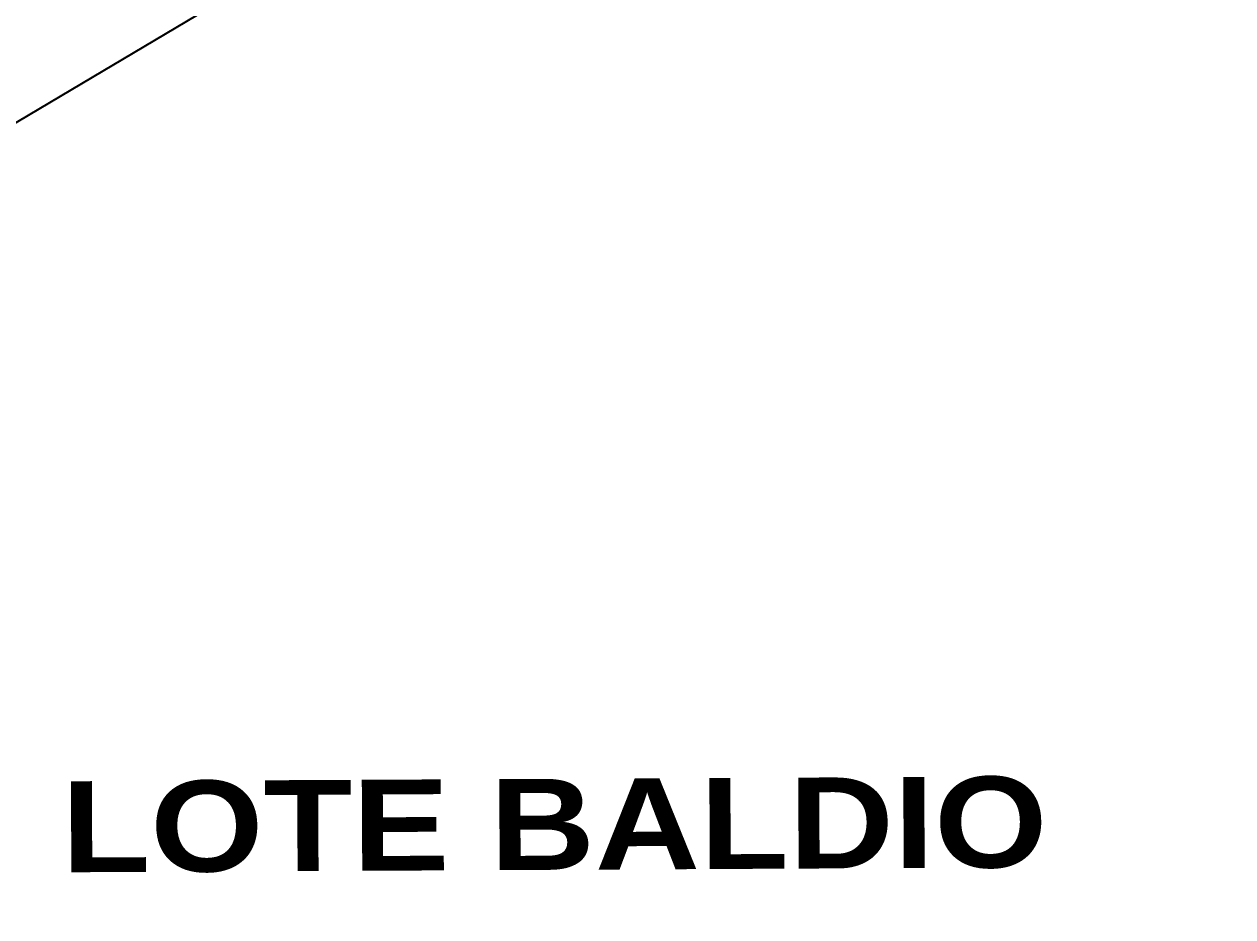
# Model space of a CAD drawing. Extents: x 604418 to 606014, y 1310869 to 1312555.
# Drawn here: x 605705.99 to 605731.24, y 1310967.68 to 1310986.33 of the extents above; entities that cross this region are included whole.
import ezdxf

# ---------------------------------------------------------------- set-up
doc = ezdxf.new("R2010")
doc.units = 0
doc.header["$MEASUREMENT"] = 0
doc.linetypes.add('SUBTERRANEO', pattern=[4.7625, 3.175, -1.5875])
doc.layers.get('0').update_dxf_attribs({"color": 10})
doc.layers.add('TEXTO', color=2, linetype='Continuous')
doc.layers.add('VPORTS', color=7, linetype='Continuous')
doc.styles.add('ARIAL', font='')
doc.styles.get('ARIAL').set_extended_font_data('Arial Black', bold=True)
doc.linetypes.add('RAYAXXX', pattern='A,0.8,["XXX",Standard,S=0.08,R=0,X=0,Y=-0.04],-0.22', length=1.02)

msp = doc.modelspace()

# ---------------------------------------------------------------- linework, layer by layer
at = {"color": 32}
for centre in [(608436.857, 1313165.534), (608428.875, 1313161.38), (608422.172, 1313155.799)]:
    msp.add_arc(centre, 3435.071, 217.773992, 220.197082, dxfattribs=at)
at = {"color": 7, "linetype": 'SUBTERRANEO'}
for centre in [(608432.826, 1313163.631), (608425.484, 1313158.763)]:
    msp.add_arc(centre, 3435.071, 217.773992, 220.197082, dxfattribs=at)
at = {"layer": 'VPORTS', "color": 251, "linetype": 'RAYAXXX', "ltscale": 10}
msp.add_line((605737.232, 1311002.927), (605691.345, 1310975.67), dxfattribs=at)
msp.add_arc((608417.063, 1313152.584), 3435.071, 217.773992, 220.197082, dxfattribs=at)

# ---------------------------------------------------------------- texts
at = {"layer": 'TEXTO', "color": 8, "style": 'ARIAL'}
msp.add_text('LOTE BALDIO', height=1.90063, rotation=0.2882, dxfattribs=at).set_placement((605706.772, 1310968.611))

doc.saveas('drawing.dxf')
